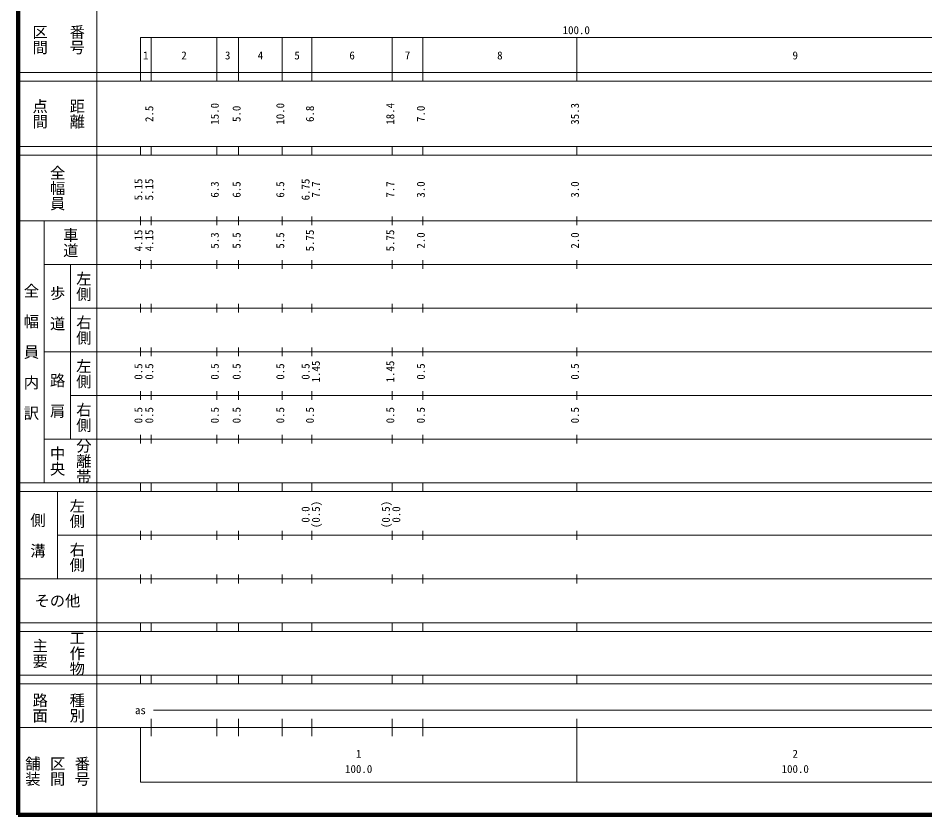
# Model space of a CAD drawing. Units: millimetres on the paper, enlarged 1000 times. Extents: x 40000 to 680000, y 20000 to 380000.
# Drawn here: x 40000 to 247695, y 20000 to 202409 of the extents above; entities that cross this region are included whole.
import ezdxf
from ezdxf.enums import TextEntityAlignment as Align

# ---------------------------------------------------------------- set-up
doc = ezdxf.new("R2010")
doc.units = ezdxf.units.MM
doc.header["$LTSCALE"] = 1000
doc.layers.add('M-TTL', color=2, linetype='Continuous', lineweight=140)
doc.layers.add('M-TTL-BAND', color=7, linetype='Continuous', lineweight=13)
doc.styles.add('@ＭＳ ゴシック', font='')
doc.styles.add('ＭＳ ゴシック', font='')
doc.styles.get('@ＭＳ ゴシック').set_extended_font_data('@MS Gothic')
doc.styles.get('ＭＳ ゴシック').set_extended_font_data('MS Gothic')

msp = doc.modelspace()

# ---------------------------------------------------------------- linework, layer by layer
at = {"layer": 'M-TTL'}
for p, q in [((40000, 380000), (40000, 20000)), ((40000, 20000), (680000, 20000))]:
    msp.add_line(p, q, dxfattribs=at)
at = {"layer": 'M-TTL-BAND'}
for p, q in [((58000, 370000), (58000, 20000)), ((68000, 198000), (579000, 198000)), ((68000, 198000), (68000, 188000)), ((70500, 188000), (70500, 198000)), ((85500, 188000), (85500, 198000)), ((90500, 188000), (90500, 198000)), ((100500, 188000), (100500, 198000)), ((107300, 188000), (107300, 198000)), ((125700, 188000), (125700, 198000)), ((132700, 188000), (132700, 198000)), ((168000, 188000), (168000, 198000)), ((40000, 190000), (579000, 190000)), ((40000, 188000), (579000, 188000)), ((40000, 173000), (579000, 173000)), ((68000, 171000), (68000, 173000)), ((70500, 171000), (70500, 173000)), ((85500, 171000), (85500, 173000)), ((90500, 171000), (90500, 173000)), ((100500, 171000), (100500, 173000)), ((107300, 171000), (107300, 173000)), ((125700, 171000), (125700, 173000)), ((132700, 171000), (132700, 173000)), ((168000, 171000), (168000, 173000)), ((40000, 171000), (579000, 171000)), ((40000, 156000), (579000, 156000)), ((46000, 96000), (46000, 156000)), ((68000, 155000), (68000, 157000)), ((70500, 155000), (70500, 157000)), ((85500, 155000), (85500, 157000)), ((90500, 155000), (90500, 157000)), ((100500, 155000), (100500, 157000)), ((107300, 155000), (107300, 157000)), ((125700, 155000), (125700, 157000)), ((132700, 155000), (132700, 157000)), ((168000, 155000), (168000, 157000)), ((46000, 146000), (579000, 146000)), ((52000, 146000), (52000, 106000)), ((68000, 145000), (68000, 147000)), ((70500, 145000), (70500, 147000)), ((85500, 145000), (85500, 147000)), ((90500, 145000), (90500, 147000)), ((100500, 145000), (100500, 147000)), ((107300, 145000), (107300, 147000)), ((125700, 145000), (125700, 147000)), ((132700, 145000), (132700, 147000)), ((168000, 145000), (168000, 147000)), ((52000, 136000), (579000, 136000)), ((68000, 135000), (68000, 137000)), ((70500, 135000), (70500, 137000)), ((85500, 135000), (85500, 137000)), ((90500, 135000), (90500, 137000)), ((100500, 135000), (100500, 137000)), ((107300, 135000), (107300, 137000)), ((125700, 135000), (125700, 137000)), ((132700, 135000), (132700, 137000)), ((168000, 135000), (168000, 137000)), ((68000, 125000), (68000, 127000)), ((70500, 125000), (70500, 127000)), ((85500, 125000), (85500, 127000)), ((90500, 125000), (90500, 127000)), ((100500, 125000), (100500, 127000)), ((107300, 125000), (107300, 127000)), ((125700, 125000), (125700, 127000)), ((132700, 125000), (132700, 127000)), ((168000, 125000), (168000, 127000)), ((46000, 126000), (579000, 126000)), ((68000, 115000), (68000, 117000)), ((70500, 115000), (70500, 117000)), ((85500, 115000), (85500, 117000)), ((90500, 115000), (90500, 117000)), ((100500, 115000), (100500, 117000)), ((107300, 115000), (107300, 117000)), ((125700, 115000), (125700, 117000)), ((132700, 115000), (132700, 117000)), ((168000, 115000), (168000, 117000)), ((52000, 116000), (579000, 116000)), ((46000, 106000), (579000, 106000)), ((68000, 105000), (68000, 107000)), ((70500, 105000), (70500, 107000)), ((85500, 105000), (85500, 107000)), ((90500, 105000), (90500, 107000)), ((100500, 105000), (100500, 107000)), ((107300, 105000), (107300, 107000)), ((125700, 105000), (125700, 107000)), ((132700, 105000), (132700, 107000)), ((168000, 105000), (168000, 107000)), ((40000, 96000), (579000, 96000)), ((68000, 94000), (68000, 96000)), ((70500, 94000), (70500, 96000)), ((85500, 94000), (85500, 96000)), ((90500, 94000), (90500, 96000)), ((100500, 94000), (100500, 96000)), ((107300, 94000), (107300, 96000)), ((125700, 94000), (125700, 96000)), ((132700, 94000), (132700, 96000)), ((168000, 94000), (168000, 96000)), ((40000, 94000), (579000, 94000)), ((49000, 94000), (49000, 74000)), ((49000, 84000), (579000, 84000)), ((68000, 83000), (68000, 85000)), ((70500, 83000), (70500, 85000)), ((85500, 83000), (85500, 85000)), ((90500, 83000), (90500, 85000)), ((100500, 83000), (100500, 85000)), ((107300, 83000), (107300, 85000)), ((125700, 83000), (125700, 85000)), ((132700, 83000), (132700, 85000)), ((168000, 83000), (168000, 85000)), ((68000, 73000), (68000, 75000)), ((70500, 73000), (70500, 75000)), ((85500, 73000), (85500, 75000)), ((90500, 73000), (90500, 75000)), ((100500, 73000), (100500, 75000)), ((107300, 73000), (107300, 75000)), ((125700, 73000), (125700, 75000)), ((132700, 73000), (132700, 75000)), ((168000, 73000), (168000, 75000)), ((40000, 74000), (579000, 74000)), ((40000, 64000), (579000, 64000)), ((68000, 62000), (68000, 64000)), ((70500, 62000), (70500, 64000)), ((85500, 62000), (85500, 64000)), ((90500, 62000), (90500, 64000)), ((100500, 62000), (100500, 64000)), ((107300, 62000), (107300, 64000)), ((125700, 62000), (125700, 64000)), ((132700, 62000), (132700, 64000)), ((168000, 62000), (168000, 64000)), ((40000, 62000), (579000, 62000)), ((40000, 52000), (579000, 52000)), ((68000, 50000), (68000, 52000)), ((70500, 50000), (70500, 52000)), ((85500, 50000), (85500, 52000)), ((90500, 50000), (90500, 52000)), ((100500, 50000), (100500, 52000)), ((107300, 50000), (107300, 52000)), ((125700, 50000), (125700, 52000)), ((132700, 50000), (132700, 52000)), ((168000, 50000), (168000, 52000)), ((40000, 50000), (579000, 50000)), ((71000, 44000), (565000, 44000)), ((70500, 38000), (70500, 42000)), ((85500, 38000), (85500, 42000)), ((90500, 38000), (90500, 42000)), ((100500, 38000), (100500, 42000)), ((107300, 38000), (107300, 42000)), ((125700, 38000), (125700, 42000)), ((132700, 38000), (132700, 42000)), ((168000, 27500), (168000, 42000)), ((40000, 40000), (579000, 40000)), ((68000, 40000), (68000, 27500)), ((68000, 27500), (579000, 27500))]:
    msp.add_line(p, q, dxfattribs=at)

# ---------------------------------------------------------------- texts
at = {"layer": 'M-TTL-BAND', "style": '@ＭＳ ゴシック'}
for s, p in [('区間', (45000, 197500)), ('番号', (53500, 197500)), ('点間', (45000, 180500)), ('距離', (53500, 180500)), ('全幅員', (49000, 163500)), ('車道', (52000, 151000)), ('左側', (55000, 141000)), ('全\u3000幅\u3000員\u3000内\u3000訳', (43000, 126000)), ('歩\u3000道', (49000, 136000)), ('右側', (55000, 131000)), ('左側', (55000, 121000)), ('路\u3000肩', (49000, 116000)), ('右側', (55000, 111000)), ('分離帯', (55000, 101000)), ('中央', (49000, 101000)), ('左側', (53500, 89000)), ('側\u3000溝', (44500, 84000)), ('右側', (53500, 79000)), ('主要', (45000, 57000)), ('工作物', (53500, 57000)), ('路面', (45000, 44500)), ('種別', (53500, 44500)), ('舗装', (43333, 30000)), ('番号', (54667, 30000)), ('区間', (49000, 30000))]:
    msp.add_text(s, height=2566, rotation=270, dxfattribs=at).set_placement(p, align=Align.MIDDLE_CENTER)
at = {"layer": 'M-TTL-BAND', "style": 'ＭＳ ゴシック'}
for s, p in [('100.0', (167844, 198195)), ('1', (69250, 192405)), ('2', (78000, 192405)), ('3', (88000, 192405)), ('4', (95500, 192405)), ('5', (103900, 192405)), ('6', (116500, 192405)), ('7', (129200, 192405)), ('8', (150350, 192405)), ('9', (218000, 192405)), ('as', (68000, 42500)), ('1', (118000, 32523)), ('2', (218000, 32523)), ('100.0', (118000, 29033)), ('100.0', (218000, 29033))]:
    msp.add_text(s, height=1833, dxfattribs=at).set_placement(p, align=Align.BOTTOM_CENTER)
for s, p in [('15.0', (86500, 180500)), ('10.0', (101500, 180500)), ('18.4', (126700, 180500)), ('35.3', (169000, 180500)), ('2.5', (71500, 180500)), ('5.0', (91500, 180500)), ('6.8', (108300, 180500)), ('7.0', (133700, 180500)), ('5.15', (69000, 163174)), ('5.15', (71500, 163174)), ('6.3', (86500, 163174)), ('6.5', (91500, 163174)), ('6.5', (101500, 163174)), ('6.75', (107300, 163174)), ('7.7', (109670, 163174)), ('7.7', (126700, 163174)), ('3.0', (133700, 163174)), ('3.0', (169000, 163174)), ('4.15', (69000, 151500)), ('4.15', (71500, 151500)), ('5.75', (108300, 151500)), ('5.75', (126700, 151500)), ('5.3', (86500, 151500)), ('5.5', (91500, 151500)), ('5.5', (101500, 151500)), ('2.0', (133700, 151500)), ('2.0', (169000, 151500)), ('0.5', (69000, 121500)), ('0.5', (71500, 121500)), ('0.5', (86500, 121500)), ('0.5', (91500, 121500)), ('0.5', (101500, 121500)), ('0.5', (107300, 121500)), ('1.45', (109670, 121500)), ('1.45', (126700, 121500)), ('0.5', (133700, 121500)), ('0.5', (169000, 121500)), ('0.5', (69000, 111500)), ('0.5', (71500, 111500)), ('0.5', (86500, 111500)), ('0.5', (91500, 111500)), ('0.5', (101500, 111500)), ('0.5', (108300, 111500)), ('0.5', (126700, 111500)), ('0.5', (133700, 111500)), ('0.5', (169000, 111500)), ('(0.5)', (109670, 88764)), ('(0.5)', (125700, 88764)), ('0.0', (107300, 88764)), ('0.0', (128070, 88764))]:
    msp.add_text(s, height=1833, rotation=90, dxfattribs=at).set_placement(p, align=Align.BOTTOM_CENTER)
msp.add_text('その他', height=2566, dxfattribs=at).set_placement((49000, 69000), align=Align.MIDDLE_CENTER)

doc.saveas('drawing.dxf')
